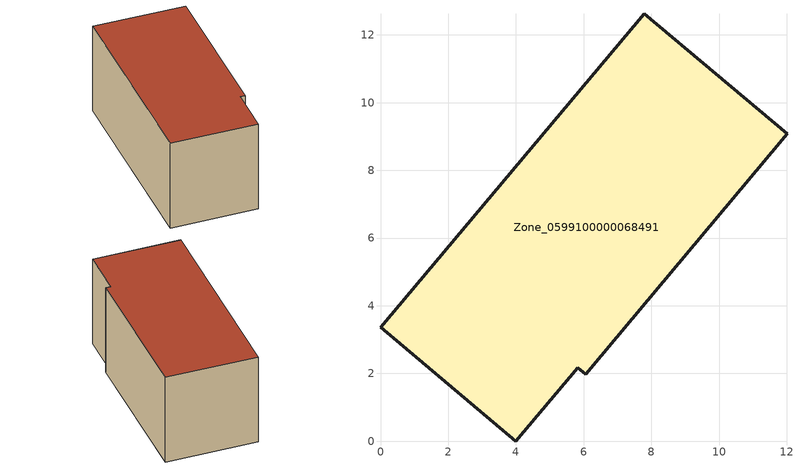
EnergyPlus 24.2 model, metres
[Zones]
Zone_0599100000068491
 floor ground (C_G): 5.83,2.17 4,0 0,3.36 7.8,12.62 12.01,9.07 6.06,1.98 z0.04
 wall outside (C_F): 7.8,12.62 0,3.36 4,0 5.83,2.17 6.06,1.98 12.01,9.07 7.8,12.62 z0.04:5.74
 roof outside (C_R): 6.06,1.98 12.01,9.07 7.8,12.62 0,3.36 4,0 5.83,2.17 z5.74
[BUILDING]
Pand.0599100000068491: North Axis=0; Terrain=City; Loads Convergence Tolerance Value=0.04; Temperature Convergence Tolerance Value=0.4; Solar Distribution=FullExterior; Maximum Number of Warmup Days=25; Minimum Number of Warmup Days=1
[Site:Location]
Rotterdam.The.Hague.AP_ZH_NLD Design_Conditions: Latitude=51.96; Longitude=4.45; Time Zone=1; Elevation=-4.5
[SITE:GROUNDTEMPERATURE:BUILDINGSURFACE]
18, 18, 18, 18, 18, 18, 18, 18, 18, 18, 18, 18
[MATERIAL] Thermal Absorptance=0.9; Solar Absorptance=0.7; Visible Absorptance=0.7
Name | Roughness | Thickness | Conductivity | Density | Specific Heat
G.TC.1946-1964 | MediumSmooth | 0.15 | 1 | 540 | 1210
F.TC.1946-1964 | Rough | 0.3 | 0.857143 | 1920 | 840
R.TC.1946-1964 | MediumRough | 0.2 | 0.235294 | 1500 | 1000
[CONSTRUCTION]
C_G: G.TC.1946-1964
C_F: F.TC.1946-1964
C_R: R.TC.1946-1964
[ZONE]
Zone_0599100000068491: Type=1; Multiplier=1; Ceiling Height=Autocalculate; Volume=Autocalculate; Floor Area=autocalculate; Part of Total Floor Area=Yes
[ZONEINFILTRATION:DESIGNFLOWRATE]
Infil_Zone_0599100000068491: Zone or ZoneList or Space or SpaceList=Zone_0599100000068491; Schedule=AlwaysOn; Design Flow Rate Calculation Method=Flow/Area; Flow Rate per Floor Area=0.003; Constant Term Coefficient=1; Temperature Term Coefficient=0; Velocity Term Coefficient=0; Velocity Squared Term Coefficient=0
[HVACTEMPLATE:ZONE:IDEALLOADSAIRSYSTEM]
Zone_0599100000068491: Maximum Heating Supply Air Temperature=50; Minimum Cooling Supply Air Temperature=13; Maximum Heating Supply Air Humidity Ratio=0.0156; Minimum Cooling Supply Air Humidity Ratio=0.0077; Heating Limit=NoLimit; Cooling Limit=NoLimit; Dehumidification Control Type=ConstantSensibleHeatRatio; Cooling Sensible Heat Ratio=0.7; Dehumidification Setpoint=60; Humidification Control Type=None; Humidification Setpoint=30; Outdoor Air Method=None; Outdoor Air Flow Rate per Person=0.00944; Outdoor Air Flow Rate per Zone Floor Area=0; Outdoor Air Flow Rate per Zone=0; Demand Controlled Ventilation Type=None; Outdoor Air Economizer Type=NoEconomizer; Heat Recovery Type=None; Sensible Heat Recovery Effectiveness=0.7; Latent Heat Recovery Effectiveness=0.65
[ZONECONTROL:THERMOSTAT]
ThermostatControl_Zone_0599100000068491: Zone or ZoneList=Zone_0599100000068491; Control Type Schedule=DualSetpointControlType; Control 1=Thermostat_Zone_0599100000068491; Temperature Difference Between Cutout And Setpoint=0
[THERMOSTATSETPOINT:DUALSETPOINT]
Thermostat_Zone_0599100000068491: Heating Setpoint Temperature Schedule=HeatingSetpoint_Zone_0599100000068491; Cooling Setpoint Temperature Schedule=CoolingSetpoint_Zone_0599100000068491
[SCHEDULE:COMPACT]
HeatingSetpoint_Zone_0599100000068491: Through: 12/31, For: AllDays, Until: 24:00, 21
CoolingSetpoint_Zone_0599100000068491: Through: 12/31, For: AllDays, Until: 24:00, 24
DualSetpointControlType: Through: 12/31, For: AllDays, Until: 24:00, 4
AlwaysOn: Through: 12/31, For: AllDays, Until: 24:00, 1
